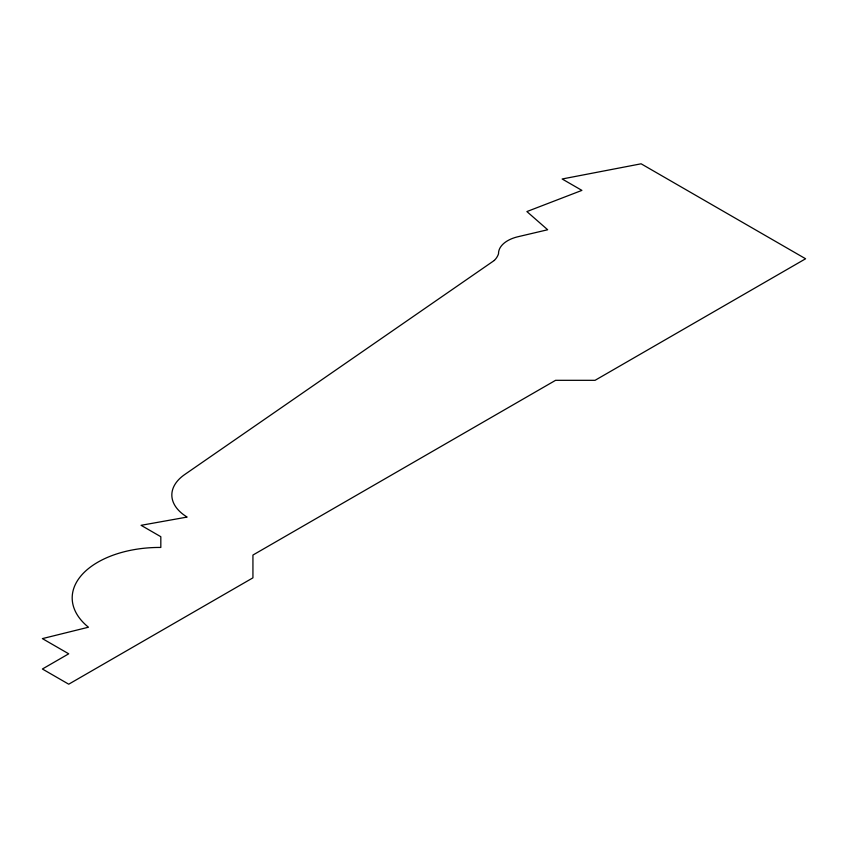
<?xml version="1.0" encoding="UTF-8"?>
<svg xmlns="http://www.w3.org/2000/svg" width="848" height="848" viewBox="0 0 848 848"><rect width="100%" height="100%" fill="white"/><g stroke="black" fill="none" stroke-linecap="round" stroke-linejoin="round"><path stroke-width="1.27" d="M494.352 260.421L184.843 474.445A55.29 31.927 0 0 0 187.143 517.068L141.086 525.315L160.823 536.71L160.823 547.448A87.397 50.456 0 0 0 82.171 574.499A87.397 50.456 0 0 0 88.457 627.223L42.4 638.618L68.72 653.808L42.4 669.008L68.72 684.198L252.937 577.838L252.937 555.048L555.588 380.317L595.063 380.317L805.6 258.767L641.12 163.802L562.16 178.992L581.908 190.387L526.894 211.565L547.67 229.755L518.404 236.634A31.302 18.073 0 0 0 498.529 253.764A36.729 21.211 0 0 1 494.352 260.421"/></g></svg>
